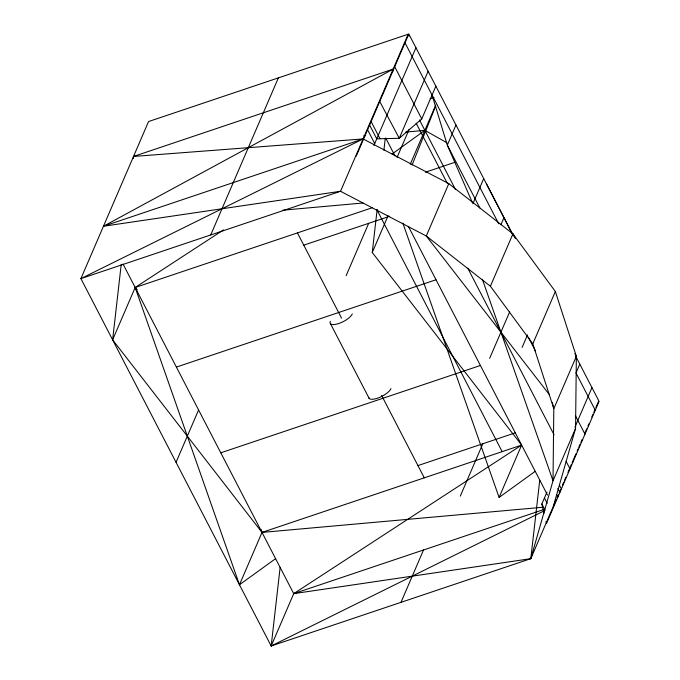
<?xml version="1.0" encoding="UTF-8"?>
<svg xmlns="http://www.w3.org/2000/svg" width="680" height="680" viewBox="0 0 680 680"><rect width="100%" height="100%" fill="white"/><g stroke="black" fill="none" stroke-linecap="round" stroke-linejoin="round"><path stroke-width="1.02" d="M553.341 506.319L575.569 428.392L576.351 356.337L555.347 291.499L512.933 233.869L448.817 183.643L363.086 138.924L133.526 156.451L133.28 158.559M542.784 507.263L262.012 532.414L112.625 339.839L121.227 264.392M556.265 499.528L530.799 558.671L271.175 646L280.135 567.4M402.841 223.1L499.086 497.437L521.637 445.085L372.249 252.509L377.145 209.55M383.894 150.28L385.22 138.686M392.904 71.23L393.142 69.122L133.526 156.451M409.156 36.099L408.178 34.221L148.555 121.55L80.911 278.613L271.175 646L293.718 593.649L530.799 558.671L539.75 480.071M530.799 558.671L553.019 480.752L575.569 428.392M412.097 164.994L435.642 106.072M112.625 339.839L135.167 287.487L223.507 229.908M210.724 234.949L278.366 77.885M176.043 462.306L198.594 409.947M408.178 34.221L340.536 191.284L80.911 278.613L363.086 138.924L103.462 226.253L340.536 191.284L426.267 235.994L490.39 286.221L532.806 343.85L553.809 408.688L553.019 480.752L482.383 279.352M356.226 156.145L408.825 34L512.669 234.481L486.565 184.059M373.881 145.486L415.956 47.77M428.12 71.255L399.253 138.286L376.745 138.822L369.614 125.044M346.137 275.672L368.679 223.321M397.077 157.394L409.181 129.276M379.754 101.507L399.253 138.286L421.753 118.949L435.854 86.198M372.249 252.509L388.11 215.67M410.244 164.288L435.71 105.145M372.325 207.714L135.167 287.487L239.462 584.766L262.012 532.414L261.077 529.371M455.965 125.035L447.312 145.137L472.464 202.768M448.817 183.643L426.267 235.994L549.601 394.935M472.881 203.728L483.71 178.585M500.913 224.766L503.973 217.659M490.39 286.221L512.933 233.869L515.372 238.578M489.642 358.368L509.685 311.831M400.988 602.336L423.529 549.984M522.096 347.454L527.527 334.849M460.292 496.111L482.834 443.76M532.806 343.85L555.347 291.499M579.793 364.131L575.986 372.98L595.281 410.236M544.042 513.23L541.85 503.956L546.941 492.125M574.94 427.125L591.957 387.617M557.098 497.59L558.356 494.683M559.189 492.745L560.439 489.838M562.53 484.985L563.779 482.077M564.612 480.139L565.87 477.233M567.953 472.387L569.211 469.472M570.044 467.534L571.293 464.627M572.135 462.689L575.892 453.96M577.141 451.052L577.975 449.114M578.816 447.177L580.065 444.269M580.899 442.331L582.156 439.425M585.072 432.633L586.746 428.757M587.996 425.85L588.837 423.912M591.753 417.12L593.011 414.214M593.844 412.275L595.093 409.368M595.935 407.43L598.434 401.608M392.156 153.977L424.855 130.356L446.853 142.74M239.462 584.766L275.604 558.654M499.086 497.437L535.219 471.325M103.462 226.253L393.142 69.122M295.579 592.637L293.718 593.649L123.037 264.052M271.175 646L543.873 511.003M430.049 98.761L433.984 97.435M425.374 172.227L454.877 162.307M303.773 245.157L389.453 216.333M176.392 367.089L436.016 279.76M220.787 452.812L480.412 365.483M417.936 465.587L515.287 432.837M262.012 532.414L521.637 445.085L293.718 593.649L543.277 509.702M363.63 135.839L365.747 135.651M405.858 132.056L424.855 130.356M282.905 210.179L363.128 202.997M135.167 287.487L137.292 289.85M574.889 353.506L576.351 356.337L553.809 408.688L552.364 402.517M575.399 355.64L599.088 401.387L546.482 523.532L545.998 521.475M405.017 42.84L498.704 223.746M479.867 208.004L447.312 145.137L432.046 95.038M394.723 66.751L421.753 118.949M575.416 415.675L584.979 434.146M419.492 119.994L455.591 189.703M528.275 337.084L535.593 351.203M416.151 123.207L447.44 183.608M467.772 268.183L554.056 434.8M566.108 461.363L570.01 468.894M385.713 138.006L394.986 155.907M371.118 121.55L380.026 138.737M559.479 485.265L561.383 488.945M557.821 488.469L559.878 492.439M367.582 129.769L374.714 143.54M556.418 494.402L557.838 497.156M408.374 226.38L547.519 495.074M544.433 497.956L547.204 503.302M541.85 503.956L545.079 510.195M376.788 209.533L502.163 451.639M297.432 232.908L341.581 318.163M381.591 395.403L424.277 477.836M330.514 323.782L369.197 398.48M512.933 233.869L513.417 235.926M352.3 313.922A12.495 4.446 -27.4 0 1 338.759 323.536A12.495 4.446 -27.4 0 1 330.319 321.317M390.983 388.628A12.495 4.446 -27.4 0 1 378.904 397.698A12.495 4.446 -27.4 0 1 368.713 397.426"/></g></svg>
